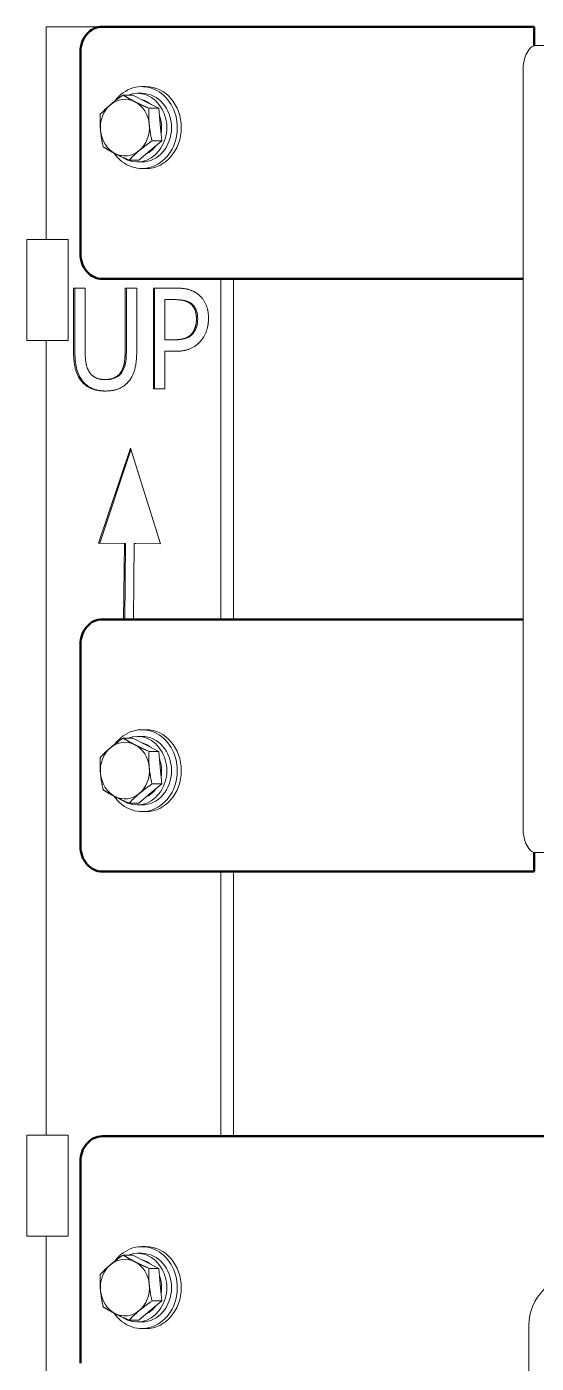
# Model space of a CAD drawing. Header units: inches. Extents: x 19 to 503, y 7 to 322.
# Drawn here: x 261.95 to 267.01, y 98.99 to 112.24 of the extents above; entities that cross this region are included whole.
import ezdxf

# ---------------------------------------------------------------- set-up
doc = ezdxf.new("R2010")
doc.units = ezdxf.units.IN
doc.header["$LTSCALE"] = 15
doc.header["$MEASUREMENT"] = 0
doc.layers.add('Visible (ANSI)', color=7, linetype='Continuous', lineweight=50)

msp = doc.modelspace()

# ---------------------------------------------------------------- linework, layer by layer
at = {"layer": 'Visible (ANSI)', "linetype": 'Continuous', "lineweight": 18}
for p, q in [((262.70171, 112.2437), (262.14594, 112.2437)), ((262.14594, 112.2437), (262.14594, 110.1337)), ((267.32695, 112.0562), (267.00219, 112.0562)), ((266.87719, 104.3062), (266.87719, 111.8062)), ((263.0055, 111.56635), (262.90905, 111.56635)), ((263.0055, 111.56635), (263.13392, 111.50055)), ((263.04772, 111.5837), (263.09472, 111.5837)), ((263.09472, 111.6497), (263.13472, 111.6497)), ((263.13392, 111.50055), (263.26235, 111.43475)), ((263.26235, 111.43475), (263.1659, 111.43475)), ((263.26235, 111.43475), (263.27721, 111.27342)), ((263.27721, 111.27342), (263.29207, 111.1121)), ((263.29207, 111.1121), (263.1785, 111.01657)), ((263.29207, 111.1121), (263.19562, 111.1121)), ((262.90839, 110.94417), (262.91017, 110.94697)), ((263.06494, 110.92105), (262.96849, 110.92105)), ((263.04772, 110.9037), (263.09472, 110.9037)), ((263.1785, 111.01657), (263.06494, 110.92105)), ((263.09472, 110.8377), (263.13472, 110.8377)), ((261.95216, 110.1337), (262.36245, 110.1337)), ((261.95216, 110.1337), (261.95216, 109.1337)), ((262.36245, 110.1337), (262.36245, 109.1337)), ((263.87799, 106.3687), (263.87799, 109.7437)), ((264.00299, 109.7437), (264.00299, 106.3687)), ((262.41709, 109.02928), (262.41709, 109.65327)), ((262.41709, 109.65327), (262.53219, 109.65327)), ((262.42959, 109.02928), (262.42959, 109.65327)), ((262.53219, 109.65327), (262.53219, 109.02928)), ((262.92871, 109.65327), (263.04381, 109.65327)), ((262.92871, 109.02604), (262.92871, 109.65327)), ((262.94121, 109.02604), (262.94121, 109.65327)), ((263.04381, 109.65327), (263.04381, 109.02928)), ((263.20873, 108.65327), (263.20873, 109.65327)), ((263.20873, 109.65327), (263.42629, 109.65327)), ((263.22123, 108.65327), (263.22123, 109.65327)), ((263.41927, 109.5382), (263.32382, 109.5382)), ((263.32382, 109.5382), (263.32382, 109.13949)), ((263.41927, 109.5382), (263.43177, 109.5382)), ((263.587, 109.19946), (263.5995, 109.19946)), ((261.95216, 109.1337), (262.36245, 109.1337)), ((262.14594, 109.1337), (262.14594, 101.2537)), ((263.32382, 109.13949), (263.40243, 109.13949)), ((263.40243, 109.13949), (263.41493, 109.13949)), ((263.32382, 109.02604), (263.32382, 108.65327)), ((263.42138, 109.02604), (263.32382, 109.02604)), ((262.7301, 108.74565), (262.7426, 108.74565)), ((263.32382, 108.65327), (263.20873, 108.65327)), ((262.66484, 107.12419), (262.9806, 108.06735)), ((262.67734, 107.12419), (262.98666, 108.0481)), ((262.9806, 108.06735), (263.27955, 107.11725)), ((262.92138, 107.12209), (262.66484, 107.12419)), ((262.66484, 107.12419), (262.67734, 107.12419)), ((262.93388, 107.12209), (262.67734, 107.12419)), ((262.91337, 106.3687), (262.92138, 107.12209)), ((262.92138, 107.12209), (262.93388, 107.12209)), ((262.92587, 106.3687), (262.93388, 107.12209)), ((263.01949, 107.12076), (263.01263, 106.3687)), ((263.01949, 107.12076), (263.03199, 107.12076)), ((263.27955, 107.11725), (263.01949, 107.12076)), ((263.2795, 107.11742), (263.03199, 107.12076)), ((263.04772, 105.2087), (263.09472, 105.2087)), ((263.09472, 105.2747), (263.13472, 105.2747)), ((263.0055, 105.19135), (262.90905, 105.19135)), ((263.0055, 105.19135), (263.13392, 105.12555)), ((263.13392, 105.12555), (263.26235, 105.05975)), ((263.26235, 105.05975), (263.1659, 105.05975)), ((263.26235, 105.05975), (263.27721, 104.89842)), ((263.27721, 104.89842), (263.29207, 104.7371)), ((263.29207, 104.7371), (263.1785, 104.64157)), ((263.29207, 104.7371), (263.19562, 104.7371)), ((262.90839, 104.56917), (262.91017, 104.57197)), ((263.06494, 104.54605), (262.96849, 104.54605)), ((263.1785, 104.64157), (263.06494, 104.54605)), ((263.04772, 104.5287), (263.09472, 104.5287)), ((263.09472, 104.4627), (263.13472, 104.4627)), ((267.00219, 104.0562), (267.32695, 104.0562)), ((263.87799, 101.2437), (263.87799, 103.8687)), ((264.00299, 103.8687), (264.00299, 101.2437)), ((261.95216, 101.2537), (262.36245, 101.2537)), ((261.95216, 101.2537), (261.95216, 100.2537)), ((262.36245, 101.2537), (262.36245, 100.2537)), ((261.95216, 100.2537), (262.36245, 100.2537)), ((262.14594, 100.2537), (262.14594, 92.3737)), ((263.0055, 100.06635), (262.90905, 100.06635)), ((263.0055, 100.06635), (263.13392, 100.00055)), ((263.04772, 100.0837), (263.09472, 100.0837)), ((263.09472, 100.1497), (263.13472, 100.1497)), ((263.13392, 100.00055), (263.26235, 99.93475)), ((263.26235, 99.93475), (263.1659, 99.93475)), ((263.26235, 99.93475), (263.27721, 99.77342)), ((263.27721, 99.77342), (263.29207, 99.6121)), ((263.1785, 99.51657), (263.06494, 99.42105)), ((263.29207, 99.6121), (263.1785, 99.51657)), ((263.29207, 99.6121), (263.19562, 99.6121)), ((262.90839, 99.44417), (262.91017, 99.44697)), ((263.06494, 99.42105), (262.96849, 99.42105)), ((263.04772, 99.4037), (263.09472, 99.4037)), ((263.09472, 99.3377), (263.13472, 99.3377)), ((266.93506, 99.3687), (266.93506, 83.8687))]:
    msp.add_line(p, q, dxfattribs=at)
at = {"layer": 'Visible (ANSI)'}
for p, q in [((265.6478, 112.2437), (262.70171, 112.2437)), ((265.6478, 112.2437), (266.24544, 112.2437)), ((266.98712, 112.2437), (266.24544, 112.2437)), ((266.98712, 112.05438), (266.98712, 112.2437)), ((262.4852, 111.9937), (262.4852, 109.9937)), ((262.70171, 109.7437), (265.6478, 109.7437)), ((266.24544, 109.7437), (265.6478, 109.7437)), ((266.24544, 109.7437), (266.87719, 109.7437)), ((265.6478, 106.3687), (262.70171, 106.3687)), ((265.6478, 106.3687), (266.24544, 106.3687)), ((266.87719, 106.3687), (266.24544, 106.3687)), ((262.4852, 106.1187), (262.4852, 104.1187)), ((266.98712, 103.8687), (266.98712, 104.05802)), ((262.70171, 103.8687), (265.6478, 103.8687)), ((266.24544, 103.8687), (265.6478, 103.8687)), ((266.24544, 103.8687), (266.98712, 103.8687)), ((265.6478, 101.2437), (262.70171, 101.2437)), ((265.6478, 101.2437), (266.24544, 101.2437)), ((267.25212, 101.2437), (266.24544, 101.2437)), ((262.4852, 100.9937), (262.4852, 98.9937))]:
    msp.add_line(p, q, dxfattribs=at)
at = {"layer": 'Visible (ANSI)', "linetype": 'Continuous', "lineweight": 18}
msp.add_arc((267.43506, 99.3687), 0.5, 90, 180, dxfattribs=at)
at = {"layer": 'Visible (ANSI)'}
for centre, major_axis, start_param, end_param in [((262.70171, 111.9937), (0, 0.25), 0, 1.57079633), ((262.70171, 109.9937), (0, -0.25), 4.71238898, 6.28318531), ((262.70171, 106.1187), (0, 0.25), 0, 1.57079633), ((262.70171, 104.1187), (0, -0.25), 4.71238898, 6.28318531), ((262.70171, 100.9937), (0, 0.25), 0, 1.57079633)]:
    msp.add_ellipse(centre, major_axis=major_axis, ratio=0.8660254, start_param=start_param, end_param=end_param, dxfattribs=at)
at = {"layer": 'Visible (ANSI)', "linetype": 'Continuous', "lineweight": 18}
for centre, major_axis, ratio, start_param, end_param in [((267.00219, 111.8062), (0, 0.25), 0.5, 0, 1.57079633), ((263.09472, 111.2437), (0, -0.406), 0.8660254, 5.38433939, 10.29442177), ((263.04772, 111.2437), (0, 0.34), 0.8660254, 2.64869602, 6.6040186), ((263.09472, 111.2437), (0, -0.34), 0.8660254, 0, 3.14159265), ((263.13472, 111.2437), (0, -0.406), 0.8660254, 0, 3.14159265), ((262.92622, 111.2437), (0, -0.281), 0.8660254, 3.77115859, 4.81835614), ((262.92622, 111.2437), (0, 0.281), 0.8660254, 5.8655537, 6.91275125), ((262.92622, 111.2437), (0, 0.281), 0.8660254, 4.81835614, 5.8655537), ((263.04772, 111.2437), (0, 0.281), 0.8660254, 5.66105527, 6.07005212), ((263.04772, 111.2437), (0, -0.281), 0.8660254, 1.35574454, 1.99778244), ((262.92622, 111.2437), (0, -0.281), 0.8660254, 4.81835614, 5.8655537), ((262.92622, 111.2437), (0, 0.281), 0.8660254, 3.77115859, 4.81835614), ((263.04772, 111.2437), (0, -0.281), 0.8660254, 0.38298003, 0.87615185), ((262.92622, 111.2437), (0, -0.281), 0.8660254, 5.8655537, 6.91275125), ((263.09472, 104.8687), (0, -0.406), 0.8660254, 5.38433939, 10.29442177), ((263.04772, 104.8687), (0, 0.34), 0.8660254, 2.64869602, 6.6040186), ((263.09472, 104.8687), (0, -0.34), 0.8660254, 0, 3.14159265), ((263.13472, 104.8687), (0, -0.406), 0.8660254, 0, 3.14159265), ((262.92622, 104.8687), (0, -0.281), 0.8660254, 3.77115859, 4.81835614), ((262.92622, 104.8687), (0, 0.281), 0.8660254, 5.8655537, 6.91275125), ((262.92622, 104.8687), (0, 0.281), 0.8660254, 4.81835614, 5.8655537), ((263.04772, 104.8687), (0, 0.281), 0.8660254, 5.66105527, 6.07005212), ((263.04772, 104.8687), (0, -0.281), 0.8660254, 1.35574454, 1.99778244), ((262.92622, 104.8687), (0, -0.281), 0.8660254, 4.81835614, 5.8655537), ((262.92622, 104.8687), (0, 0.281), 0.8660254, 3.77115859, 4.81835614), ((263.04772, 104.8687), (0, -0.281), 0.8660254, 0.38298003, 0.87615185), ((262.92622, 104.8687), (0, -0.281), 0.8660254, 5.8655537, 6.91275125), ((267.00219, 104.3062), (0, -0.25), 0.5, 4.71238898, 6.28318531), ((263.09472, 99.7437), (0, -0.406), 0.8660254, 5.38433939, 10.29442177), ((262.92622, 99.7437), (0, 0.281), 0.8660254, 5.8655537, 6.91275125), ((263.04772, 99.7437), (0, 0.34), 0.8660254, 2.64869602, 6.6040186), ((263.09472, 99.7437), (0, -0.34), 0.8660254, 0, 3.14159265), ((263.13472, 99.7437), (0, -0.406), 0.8660254, 0, 3.14159265), ((262.92622, 99.7437), (0, -0.281), 0.8660254, 3.77115859, 4.81835614), ((262.92622, 99.7437), (0, 0.281), 0.8660254, 4.81835614, 5.8655537), ((263.04772, 99.7437), (0, 0.281), 0.8660254, 5.66105527, 6.07005212), ((262.92622, 99.7437), (0, 0.281), 0.8660254, 3.77115859, 4.81835614), ((263.04772, 99.7437), (0, -0.281), 0.8660254, 1.35574454, 1.99778244), ((262.92622, 99.7437), (0, -0.281), 0.8660254, 4.81835614, 5.8655537), ((262.92622, 99.7437), (0, -0.281), 0.8660254, 5.8655537, 6.91275125), ((263.04772, 99.7437), (0, -0.281), 0.8660254, 0.38298003, 0.87615185)]:
    msp.add_ellipse(centre, major_axis=major_axis, ratio=ratio, start_param=start_param, end_param=end_param, dxfattribs=at)
for points in [[(262.78294, 111.47083), (262.83564, 111.51516), (262.90905, 111.56635)], [(262.90905, 111.56635), (262.96532, 111.53109), (263.02492, 111.50055)], [(262.68192, 111.3753), (262.73023, 111.4265), (262.78294, 111.47083)], [(263.02492, 111.50055), (263.08453, 111.47001), (263.1659, 111.43475)], [(263.1659, 111.43475), (263.16131, 111.34829), (263.16821, 111.27342)], [(262.68423, 111.21398), (262.67734, 111.28885), (262.68192, 111.3753)], [(262.71164, 111.05265), (262.69113, 111.13911), (262.68423, 111.21398)], [(263.16821, 111.27342), (263.1751, 111.19855), (263.19562, 111.1121)], [(262.82752, 110.98685), (262.76791, 111.01739), (262.71164, 111.05265)], [(263.19562, 111.1121), (263.12221, 111.06091), (263.0695, 111.01657)], [(262.96849, 110.92105), (262.88712, 110.95631), (262.82752, 110.98685)], [(263.0695, 111.01657), (263.0168, 110.97224), (262.96849, 110.92105)], [(262.68192, 105.0003), (262.73023, 105.0515), (262.78294, 105.09583)], [(262.78294, 105.09583), (262.83564, 105.14016), (262.90905, 105.19135)], [(262.90905, 105.19135), (262.96532, 105.15609), (263.02492, 105.12555)], [(263.02492, 105.12555), (263.08453, 105.09501), (263.1659, 105.05975)], [(262.68423, 104.83898), (262.67734, 104.91385), (262.68192, 105.0003)], [(263.1659, 105.05975), (263.16131, 104.97329), (263.16821, 104.89842)], [(262.71164, 104.67765), (262.69113, 104.76411), (262.68423, 104.83898)], [(263.16821, 104.89842), (263.1751, 104.82355), (263.19562, 104.7371)], [(262.82752, 104.61185), (262.76791, 104.64239), (262.71164, 104.67765)], [(263.19562, 104.7371), (263.12221, 104.68591), (263.0695, 104.64157)], [(262.96849, 104.54605), (262.88712, 104.58131), (262.82752, 104.61185)], [(263.0695, 104.64157), (263.0168, 104.59724), (262.96849, 104.54605)], [(262.78294, 99.97083), (262.83564, 100.01516), (262.90905, 100.06635)], [(262.90905, 100.06635), (262.96532, 100.03109), (263.02492, 100.00055)], [(262.68192, 99.8753), (262.73023, 99.9265), (262.78294, 99.97083)], [(263.02492, 100.00055), (263.08453, 99.97001), (263.1659, 99.93475)], [(263.1659, 99.93475), (263.16131, 99.84829), (263.16821, 99.77342)], [(262.68423, 99.71398), (262.67734, 99.78885), (262.68192, 99.8753)], [(263.16821, 99.77342), (263.1751, 99.69855), (263.19562, 99.6121)], [(262.71164, 99.55265), (262.69113, 99.63911), (262.68423, 99.71398)], [(262.82752, 99.48685), (262.76791, 99.51739), (262.71164, 99.55265)], [(263.0695, 99.51657), (263.0168, 99.47224), (262.96849, 99.42105)], [(263.19562, 99.6121), (263.12221, 99.56091), (263.0695, 99.51657)], [(262.96849, 99.42105), (262.88712, 99.45631), (262.82752, 99.48685)]]:
    msp.add_rational_spline(points, [1, 1.0379548493, 1], degree=2, dxfattribs=at)
for points in [[(263.42629, 109.65327), (263.50349, 109.65327), (263.61156, 109.6241), (263.65297, 109.59087)], [(263.65297, 109.59087), (263.7014, 109.55278), (263.75614, 109.43528), (263.75614, 109.35181)], [(263.57367, 109.50011), (263.5463, 109.52118), (263.47331, 109.5382), (263.41927, 109.5382)], [(263.63613, 109.34776), (263.63613, 109.39962), (263.60525, 109.4758), (263.57367, 109.50011)], [(263.587, 109.19946), (263.61297, 109.22945), (263.63613, 109.29995), (263.63613, 109.34776)], [(263.75614, 109.35181), (263.75614, 109.28698), (263.71613, 109.17029), (263.68034, 109.12977)], [(263.40243, 109.13949), (263.47261, 109.13949), (263.55893, 109.16543), (263.587, 109.19946)], [(263.68034, 109.12977), (263.63543, 109.07872), (263.51401, 109.02604), (263.42138, 109.02604)], [(262.49991, 108.72458), (262.45429, 108.77645), (262.41709, 108.92231), (262.41709, 109.02928)], [(262.53219, 109.02928), (262.53219, 108.95959), (262.54763, 108.86559), (262.56939, 108.8275)], [(262.89151, 108.8275), (262.91327, 108.86559), (262.92871, 108.95878), (262.92871, 109.02604)], [(263.04381, 109.02928), (263.04381, 108.92475), (263.00731, 108.77564), (262.96099, 108.72458)], [(262.56939, 108.8275), (262.59255, 108.78698), (262.67255, 108.74565), (262.7301, 108.74565)], [(262.7301, 108.74565), (262.78414, 108.74565), (262.86835, 108.78698), (262.89151, 108.8275)], [(262.7301, 108.6322), (262.6536, 108.6322), (262.53991, 108.67839), (262.49991, 108.72458)], [(262.96099, 108.72458), (262.91959, 108.67758), (262.8101, 108.6322), (262.7301, 108.6322)]]:
    msp.add_open_spline(points, degree=2, dxfattribs=at)
for points, knots in [([(263.58617, 109.50011), (263.56143, 109.51915), (263.53645, 109.52639), (263.49371, 109.53636), (263.4608, 109.5382), (263.43177, 109.5382)], [-0.38189383, -0.38189383, -0.38189383, -0.38189383, -0.255461127, -0.255461127, 0, 0, 0, 0]), ([(263.64863, 109.34776), (263.64863, 109.36804), (263.64686, 109.38851), (263.63721, 109.43086), (263.62971, 109.44681), (263.61371, 109.47455), (263.60105, 109.48866), (263.58617, 109.50011)], [-0.337279569, -0.337279569, -0.337279569, -0.337279569, -0.253916557, -0.253916557, -0.157342525, -0.157342525, 0, 0, 0, 0]), ([(263.5995, 109.19946), (263.60781, 109.20906), (263.61537, 109.21946), (263.62884, 109.24287), (263.63361, 109.25423), (263.64565, 109.29089), (263.64863, 109.31978), (263.64863, 109.34776)], [-0.377899074, -0.377899074, -0.377899074, -0.377899074, -0.298395577, -0.298395577, -0.213230014, -0.213230014, 0, 0, 0, 0]), ([(263.41493, 109.13949), (263.44138, 109.13949), (263.46985, 109.14088), (263.52588, 109.15009), (263.54329, 109.15718), (263.57172, 109.17193), (263.5867, 109.18394), (263.5995, 109.19946)], [-0.372028077, -0.372028077, -0.372028077, -0.372028077, -0.274279003, -0.274279003, -0.163348537, -0.163348537, 0, 0, 0, 0]), ([(262.51241, 108.72458), (262.49734, 108.74171), (262.48435, 108.76073), (262.4626, 108.80299), (262.45425, 108.82564), (262.44036, 108.88012), (262.42959, 108.93428), (262.42959, 109.02928)], [-1.83487294, -1.83487294, -1.83487294, -1.83487294, -1.2832116, -1.2832116, -0.72393044, -0.72393044, 0, 0, 0, 0]), ([(262.90401, 108.8275), (262.9188, 108.85339), (262.92844, 108.88173), (262.9361, 108.92794), (262.94121, 108.96227), (262.94121, 109.02604)], [-1.42536624, -1.42536624, -1.42536624, -1.42536624, -0.48598408, -0.48598408, 0, 0, 0, 0]), ([(262.7426, 108.74565), (262.76557, 108.74565), (262.7886, 108.74846), (262.82453, 108.7595), (262.84562, 108.76738), (262.88124, 108.79519), (262.89393, 108.80986), (262.90401, 108.8275)], [-0.729908788, -0.729908788, -0.729908788, -0.729908788, -0.378375556, -0.378375556, -0.16104957, -0.16104957, 0, 0, 0, 0]), ([(262.73651, 108.63224), (262.71123, 108.63255), (262.68569, 108.63481), (262.63721, 108.64473), (262.61422, 108.65211), (262.56216, 108.6777), (262.53542, 108.69801), (262.51241, 108.72458)], [-0.720343655, -0.720343655, -0.720343655, -0.720343655, -0.497865325, -0.497865325, -0.286365354, -0.286365354, 0, 0, 0, 0])]:
    msp.add_open_spline(points, degree=3, knots=knots, dxfattribs=at)

doc.saveas('drawing.dxf')
